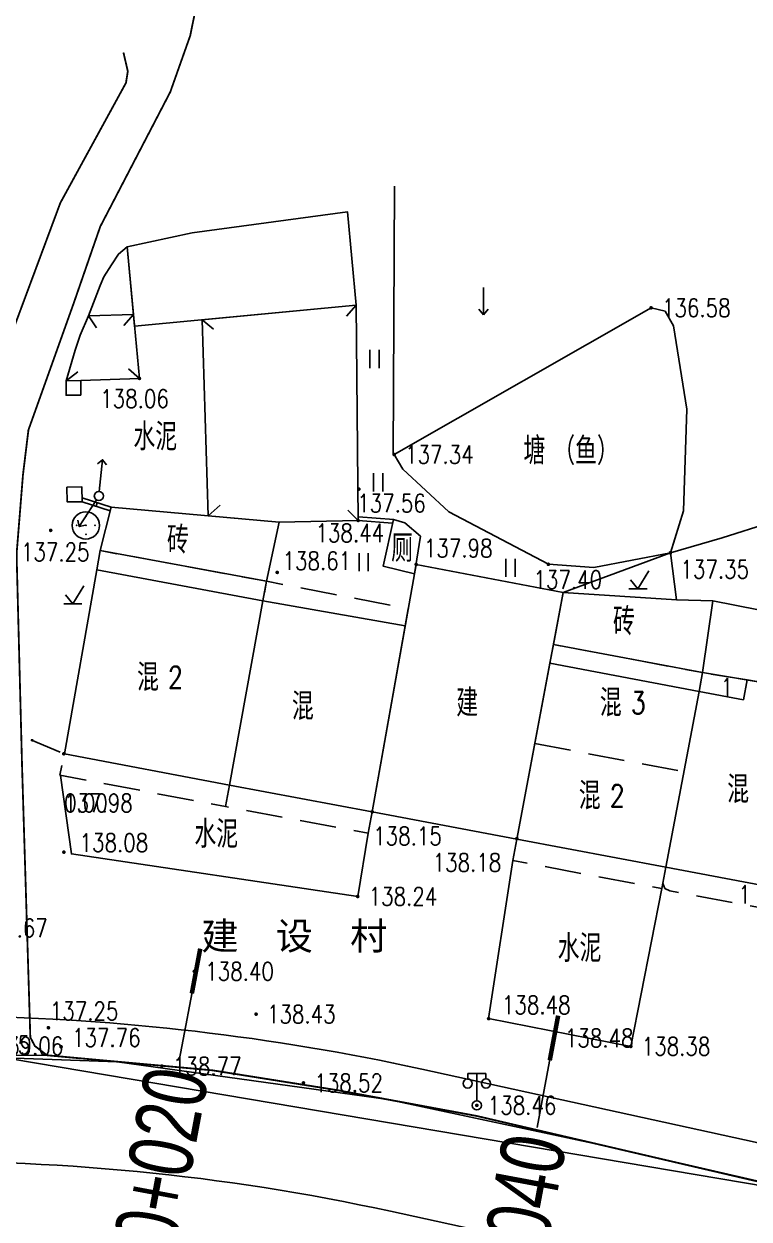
# Model space of a CAD drawing. Extents: x 529262 to 576451, y 2694391 to 2717535.
# Drawn here: x 563917.4 to 563957.3, y 2711435.6 to 2711501.2 of the extents above; entities that cross this region are included whole.
import ezdxf
from ezdxf.enums import TextEntityAlignment as Align
from ezdxf.xclip import XClip

# ---------------------------------------------------------------- set-up
doc = ezdxf.new("R2010")
doc.units = 0
doc.header["$XCLIPFRAME"] = 0
doc.linetypes.add('X2', pattern=[10, 8, -2])
doc.linetypes.add('X5', pattern=[3, 2, -1])
for name, color, linetype in [('DLDW', 8, 'Continuous'), ('DLSS', 4, 'Continuous'), ('DMTZ', 8, 'Continuous'), ('GCD', 8, 'Continuous'), ('GXYZ', 8, 'Continuous'), ('JMD', 8, 'Continuous'), ('PP-COM', 7, 'Continuous'), ('RD-中线', 40, 'Continuous'), ('RD-红线', 7, 'Continuous'), ('ZBTZ', 8, 'Continuous'), ('ZJ', 7, 'Continuous'), ('桩号标注_W17-', 7, 'Continuous')]:
    doc.layers.add(name, color=color, linetype=linetype)
doc.layers.add('SXSS', color=5, linetype='Continuous', lineweight=0)
doc.styles.add('HZ', font='rs.shx', dxfattribs={"width": 0.8, "bigfont": 'hztxt.shx'})
doc.styles.add('SMEDI', font='smsim.shx', dxfattribs={"width": 0.75, "height": 3.5, "bigfont": 'smfs.shx'})
doc.styles.add('等线体', font='simhei.ttf')
doc.linetypes.add('10421', pattern='A,2,[150,AAA.SHX,S=0.5,R=0,X=0,Y=0.5],1e-11', length=2)
doc.linetypes.add('10422', pattern='A,0.75,[150,AAA.SHX,S=0.5,R=0,X=0,Y=0.5],1.5,[177,AAA.SHX,S=1,R=0,X=0,Y=0.4],0.75', length=3)
doc.linetypes.add('1054', pattern='A,0,[154,AAA.SHX,S=1,R=0,X=0,Y=0],-1.4', length=1.4)
doc.linetypes.add('1161', pattern='A,0,[149,AAA.SHX,S=0.15,R=0,X=0,Y=0],-1.6', length=1.6)

# ---------------------------------------------------------------- blocks, each defined once
blk = doc.blocks.new('A$C19FD0107')
at = {"layer": 'RD-中线', "color": 8, "linetype": 'Continuous', "flags": 128}
blk.add_lwpolyline([(-6861.027, 17001.718), (-7060.418, 17045.406, 0.117908), (-7116.226, 17044.265), (-7165.183, 17031.493)], format="xyb", dxfattribs=at)
at = {"layer": 'RD-红线', "color": 8, "linetype": 'Continuous', "flags": 128}
blk.add_lwpolyline([(-6889.092, 17016.057), (-7058.711, 17053.222, 0.098729), (-7108.764, 17054.098, 0.098729)], format="xyb", dxfattribs=at)
blk = doc.blocks.new('gc121')
at = {"color": 8}
for p, q in [((-0.5, -1), (-0.5, 1)), ((0.5, -1), (0.5, 1))]:
    blk.add_line(p, q, dxfattribs=at)
blk = doc.blocks.new('gc123')
at = {"color": 8}
for p, q in [((0, 0), (1.2, 2)), ((-1, 0), (1, 0)), ((0, 0), (-0.8, 1))]:
    blk.add_line(p, q, dxfattribs=at)
blk = doc.blocks.new('GC200')
at = {"linetype": 'Continuous', "const_width": 0.2, "flags": 128}
blk.add_lwpolyline([(-0.1, 0, 1), (0.1, 0, 1)], format="xyb", close=True, dxfattribs=at)
blk = doc.blocks.new('gc170')
at = {"color": 8, "linetype": 'Continuous'}
blk.add_circle((0, 0), 0.5, dxfattribs=at)
blk = doc.blocks.new('gc178')
at = {"color": 8, "linetype": 'Continuous'}
blk.add_circle((0, 0), 1.5, dxfattribs=at)
for p in [(-1, 0), (0, 1), (0, 0), (1, 0), (0, -1)]:
    blk.add_point(p, dxfattribs=at)
blk = doc.blocks.new('gc097')
at = {"color": 8}
for p, q in [((-1, 2.9), (-1, 3.5)), ((-1, 3.5), (1, 3.5)), ((0, 0.5), (0, 3.5)), ((1, 3.5), (1, 2.9))]:
    blk.add_line(p, q, dxfattribs=at)
for centre in [(-1, 2.4), (1, 2.4), (0, 0)]:
    blk.add_circle(centre, 0.5, dxfattribs=at)
blk = doc.blocks.new('gc013c')
at = {"linetype": 'Continuous'}
blk.add_line((0.5, 0), (4, 0), dxfattribs=at)
at = {"linetype": 'Continuous', "const_width": 0.15, "flags": 128}
blk.add_lwpolyline([(3.775, 0, 1), (3.925, 0, 1)], format="xyb", close=True, dxfattribs=at)
blk = doc.blocks.new('gc013b')
at = {"linetype": 'Continuous'}
blk.add_line((0.5, 0), (4, 0), dxfattribs=at)
at = {"linetype": 'Continuous', "flags": 128}
blk.add_lwpolyline([(3.5, 0.5), (4, 0), (3.5, -0.5)], dxfattribs=at)
blk = doc.blocks.new('gc120')
at = {"color": 8}
for p, q in [((0, 0), (0, 3)), ((-0.5, 0.6), (0, 0)), ((0, 0), (0.5, 0.6))]:
    blk.add_line(p, q, dxfattribs=at)

msp = doc.modelspace()

# ---------------------------------------------------------------- linework, layer by layer
at = {"color": 8, "linetype": 'Continuous', "flags": 128}
msp.add_lwpolyline([(563880.523, 2711450.504), (564182.421, 2711399.466)], dxfattribs=at)
at = {"layer": 'DLDW', "linetype": 'Continuous', "lineweight": -2, "elevation": 137.68, "flags": 128}
msp.add_lwpolyline([(563937.728, 2711474.018), (563937.168, 2711471.448), (563938.887, 2711471.039), (563939.218, 2711473.098), (563938.358, 2711473.828)], close=True, dxfattribs=at)
msp.add_lwpolyline([(563937.728, 2711474.018), (563937.168, 2711471.448), (563938.887, 2711471.039), (563939.218, 2711473.098), (563938.358, 2711473.828)], close=True, dxfattribs=at)
at = {"layer": 'DLSS', "linetype": 'Continuous', "lineweight": -2}
msp.add_line((563918.778, 2711446.095), (563918.778, 2711446.095), dxfattribs=at)
msp.add_line((563918.778, 2711446.095), (563918.778, 2711446.095), dxfattribs=at)
at = {"layer": 'DLSS', "linetype": 'Continuous', "lineweight": -2, "const_width": 0.1, "flags": 128}
msp.add_lwpolyline([(563926.965, 2711502.568), (563926.568, 2711500.605), (563925.472, 2711497.51), (563921.628, 2711490.118), (563921.225, 2711488.96), (563920.185, 2711485.955), (563917.681, 2711478.94), (563917.38, 2711476.473), (563917.03, 2711472.12), (563917.332, 2711460.395), (563917.784, 2711445.572), (563918.028, 2711445.095), (563918.698, 2711444.581)], dxfattribs=at)
msp.add_lwpolyline([(563926.965, 2711502.568), (563926.568, 2711500.605), (563925.472, 2711497.51), (563921.628, 2711490.118), (563921.225, 2711488.96), (563920.185, 2711485.955), (563917.681, 2711478.94), (563917.38, 2711476.473), (563917.03, 2711472.12), (563917.332, 2711460.395), (563917.784, 2711445.572), (563918.028, 2711445.095), (563918.698, 2711444.581)], dxfattribs=at)
at = {"layer": 'DLSS', "linetype": 'X2', "lineweight": -2, "const_width": 0.1, "elevation": 138.28, "flags": 128}
msp.add_lwpolyline([(563922.898, 2711499.678), (563923.139, 2711498.647), (563923.039, 2711498.011), (563919.433, 2711491.414), (563915.063, 2711479.664), (563914.73, 2711478.406), (563914.283, 2711476.126)], dxfattribs=at)
msp.add_lwpolyline([(563922.898, 2711499.678), (563923.139, 2711498.647), (563923.039, 2711498.011), (563919.433, 2711491.414), (563915.063, 2711479.664), (563914.73, 2711478.406), (563914.283, 2711476.126)], dxfattribs=at)
at = {"layer": 'DLSS', "linetype": 'Continuous', "const_width": 0.1, "flags": 128}
msp.add_lwpolyline([(563979.999, 2711432.587), (563973.41, 2711433.991), (563942.294, 2711441.248), (563934.606, 2711442.67), (563927.791, 2711443.753), (563918.698, 2711444.581)], dxfattribs=at)
msp.add_lwpolyline([(563979.999, 2711432.587), (563973.41, 2711433.991), (563942.294, 2711441.248), (563934.606, 2711442.67), (563927.791, 2711443.753), (563918.698, 2711444.581)], dxfattribs=at)
at = {"layer": 'DMTZ', "linetype": '10421', "lineweight": -2, "flags": 128}
msp.add_lwpolyline([(563937.788, 2711492.328), (563937.718, 2711477.588)], dxfattribs=at)
msp.add_lwpolyline([(563937.788, 2711492.328), (563937.718, 2711477.588)], dxfattribs=at)
at = {"layer": 'DMTZ', "linetype": '10422', "lineweight": -2, "elevation": 136.89, "flags": 128}
msp.add_lwpolyline([(563952.938, 2711472.188), (563955.779, 2711473.02), (563958.448, 2711473.848), (563963.403, 2711476.192), (563969.028, 2711481.308)], dxfattribs=at)
msp.add_lwpolyline([(563952.938, 2711472.188), (563955.779, 2711473.02), (563958.448, 2711473.848), (563963.403, 2711476.192), (563969.028, 2711481.308)], dxfattribs=at)
at = {"layer": 'JMD', "linetype": 'Continuous', "lineweight": -2}
for p, q in [((563935.688, 2711485.788), (563935.151, 2711485.194)), ((563935.688, 2711485.788), (563935.151, 2711485.194)), ((563920.971, 2711485.205), (563921.422, 2711484.545)), ((563920.971, 2711485.205), (563921.422, 2711484.545)), ((563923.446, 2711485.285), (563922.917, 2711484.685)), ((563923.446, 2711485.285), (563922.917, 2711484.685)), ((563927.227, 2711484.996), (563927.838, 2711484.47)), ((563927.227, 2711484.996), (563927.838, 2711484.47)), ((563919.75, 2711481.645), (563920.391, 2711482.123)), ((563919.75, 2711481.645), (563920.391, 2711482.123)), ((563923.775, 2711481.771), (563923.173, 2711482.299)), ((563923.775, 2711481.771), (563923.173, 2711482.299)), ((563921.459, 2711474.943), (563921.396, 2711474.747)), ((563921.459, 2711474.943), (563921.396, 2711474.747)), ((563927.555, 2711474.218), (563928.216, 2711474.797)), ((563927.555, 2711474.218), (563928.216, 2711474.797)), ((563935.788, 2711473.968), (563935.215, 2711474.526)), ((563935.788, 2711473.968), (563935.215, 2711474.526))]:
    msp.add_line(p, q, dxfattribs=at)
at = {"layer": 'JMD', "linetype": 'Continuous', "lineweight": -2, "flags": 128}
for points in [[(563923.098, 2711489.008), (563923.098, 2711489.008), (563926.678, 2711489.778), (563935.208, 2711490.918), (563935.688, 2711485.788), (563923.506, 2711484.648)], [(563923.098, 2711489.008), (563923.098, 2711489.008), (563926.678, 2711489.778), (563935.208, 2711490.918), (563935.688, 2711485.788), (563923.506, 2711484.648)], [(563923.446, 2711485.285), (563923.098, 2711489.008), (563922.624, 2711488.599), (563922.234, 2711488.018), (563921.818, 2711487.347), (563921.621, 2711486.875), (563920.971, 2711485.205)], [(563923.446, 2711485.285), (563923.098, 2711489.008), (563922.624, 2711488.599), (563922.234, 2711488.018), (563921.818, 2711487.347), (563921.621, 2711486.875), (563920.971, 2711485.205)], [(563935.688, 2711485.788), (563935.788, 2711473.968), (563931.451, 2711473.863), (563927.555, 2711474.218), (563927.227, 2711484.996)], [(563935.688, 2711485.788), (563935.788, 2711473.968), (563931.451, 2711473.863), (563927.555, 2711474.218), (563927.227, 2711484.996)], [(563923.446, 2711485.285), (563920.971, 2711485.205), (563920.52, 2711484.152), (563920.255, 2711483.314), (563919.75, 2711481.645), (563920.55, 2711481.647), (563923.775, 2711481.771)], [(563923.446, 2711485.285), (563920.971, 2711485.205), (563920.52, 2711484.152), (563920.255, 2711483.314), (563919.75, 2711481.645), (563920.55, 2711481.647), (563923.775, 2711481.771)], [(563919.75, 2711481.645), (563919.752, 2711480.848), (563920.552, 2711480.85), (563920.55, 2711481.647)], [(563919.75, 2711481.645), (563919.752, 2711480.848), (563920.552, 2711480.85), (563920.55, 2711481.647)], [(563919.793, 2711475.789), (563919.808, 2711474.981), (563920.629, 2711474.996), (563920.614, 2711475.804)], [(563919.793, 2711475.789), (563919.808, 2711474.981), (563920.629, 2711474.996), (563920.614, 2711475.804)], [(563930.754, 2711470.621), (563931.451, 2711473.863), (563922.216, 2711474.705), (563921.629, 2711472.308)], [(563930.754, 2711470.621), (563931.451, 2711473.863), (563922.216, 2711474.705), (563921.629, 2711472.308)], [(563946.521, 2711467.15), (563947.059, 2711470.007), (563953.278, 2711469.598), (563955.278, 2711469.548), (563954.709, 2711465.607)], [(563946.521, 2711467.15), (563947.059, 2711470.007), (563953.278, 2711469.598), (563955.278, 2711469.548), (563954.709, 2711465.607)], [(563928.732, 2711459.43), (563936.563, 2711457.956), (563938.377, 2711468.169), (563930.558, 2711469.558)], [(563928.732, 2711459.43), (563936.563, 2711457.956), (563938.377, 2711468.169), (563930.558, 2711469.558)], [(563952.696, 2711454.917), (563944.507, 2711456.459), (563946.327, 2711466.119), (563954.515, 2711464.577)], [(563952.696, 2711454.917), (563944.507, 2711456.459), (563946.327, 2711466.119), (563954.515, 2711464.577)], [(563960.54, 2711453.439), (563952.696, 2711454.917), (563954.515, 2711464.577), (563956.947, 2711464.119), (563957.15, 2711465.2), (563959.479, 2711464.81), (563959.297, 2711463.726), (563962.178, 2711463.244)], [(563960.54, 2711453.439), (563952.696, 2711454.917), (563954.515, 2711464.577), (563956.947, 2711464.119), (563957.15, 2711465.2), (563959.479, 2711464.81), (563959.297, 2711463.726), (563962.178, 2711463.244)]]:
    msp.add_lwpolyline(points, close=True, dxfattribs=at)
for points in [[(563920.625, 2711475.206), (563922.216, 2711474.705)], [(563920.625, 2711475.206), (563922.216, 2711474.705)], [(563920.629, 2711474.996), (563922.164, 2711474.497)], [(563920.629, 2711474.996), (563922.164, 2711474.497)]]:
    msp.add_lwpolyline(points, dxfattribs=at)
at = {"layer": 'JMD', "linetype": 'Continuous', "lineweight": -2, "elevation": 137.68, "flags": 128}
for points in [[(563935.788, 2711473.968), (563937.685, 2711473.822)], [(563935.788, 2711473.968), (563937.685, 2711473.822)], [(563935.803, 2711474.167), (563937.748, 2711474.018)], [(563935.803, 2711474.167), (563937.748, 2711474.018)]]:
    msp.add_lwpolyline(points, dxfattribs=at)
at = {"layer": 'JMD', "linetype": 'X5', "lineweight": -2, "flags": 128}
for points in [[(563921.433, 2711471.245), (563921.433, 2711471.245), (563921.629, 2711472.308), (563930.754, 2711470.621), (563930.558, 2711469.558)], [(563921.433, 2711471.245), (563921.433, 2711471.245), (563921.629, 2711472.308), (563930.754, 2711470.621), (563930.558, 2711469.558)], [(563930.558, 2711469.558), (563930.754, 2711470.621), (563938.546, 2711469.117), (563938.377, 2711468.169)], [(563930.558, 2711469.558), (563930.754, 2711470.621), (563938.546, 2711469.117), (563938.377, 2711468.169)], [(563954.515, 2711464.577), (563954.515, 2711464.577), (563954.709, 2711465.607), (563946.521, 2711467.15), (563946.327, 2711466.119)], [(563954.515, 2711464.577), (563954.515, 2711464.577), (563954.709, 2711465.607), (563946.521, 2711467.15), (563946.327, 2711466.119)], [(563957.15, 2711465.2), (563954.709, 2711465.607), (563954.515, 2711464.577)], [(563957.15, 2711465.2), (563954.709, 2711465.607), (563954.515, 2711464.577)], [(563945.495, 2711461.707), (563953.684, 2711460.165)], [(563945.495, 2711461.707), (563953.684, 2711460.165)], [(563928.732, 2711459.43), (563928.51, 2711458.251), (563919.412, 2711459.965), (563919.623, 2711461.146)], [(563928.732, 2711459.43), (563928.51, 2711458.251), (563919.412, 2711459.965), (563919.623, 2711461.146)], [(563936.563, 2711457.956), (563936.563, 2711457.956), (563936.34, 2711456.776), (563928.51, 2711458.251), (563928.732, 2711459.43)], [(563936.563, 2711457.956), (563936.563, 2711457.956), (563936.34, 2711456.776), (563928.51, 2711458.251), (563928.732, 2711459.43)], [(563944.507, 2711456.459), (563944.507, 2711456.459), (563944.285, 2711455.28), (563952.474, 2711453.738), (563952.696, 2711454.917)], [(563944.507, 2711456.459), (563944.507, 2711456.459), (563944.285, 2711455.28), (563952.474, 2711453.738), (563952.696, 2711454.917)], [(563952.696, 2711454.917), (563952.696, 2711454.917), (563952.529, 2711454.029), (563952.631, 2711453.736), (563952.903, 2711453.622), (563960.073, 2711452.285), (563960.275, 2711452.236), (563960.371, 2711452.431), (563960.54, 2711453.439)], [(563952.696, 2711454.917), (563952.696, 2711454.917), (563952.529, 2711454.029), (563952.631, 2711453.736), (563952.903, 2711453.622), (563960.073, 2711452.285), (563960.275, 2711452.236), (563960.371, 2711452.431), (563960.54, 2711453.439)]]:
    msp.add_lwpolyline(points, dxfattribs=at)
at = {"layer": 'JMD', "linetype": 'Continuous', "flags": 128}
for points in [[(563919.661, 2711461.139), (563928.732, 2711459.43), (563930.558, 2711469.558), (563921.433, 2711471.245)], [(563919.661, 2711461.139), (563928.732, 2711459.43), (563930.558, 2711469.558), (563921.433, 2711471.245)], [(563944.507, 2711456.459), (563936.563, 2711457.956), (563938.978, 2711471.548), (563947.059, 2711470.007)], [(563944.507, 2711456.459), (563936.563, 2711457.956), (563938.978, 2711471.548), (563947.059, 2711470.007)]]:
    msp.add_lwpolyline(points, close=True, dxfattribs=at)
at = {"layer": 'JMD', "linetype": 'Continuous', "lineweight": -2, "elevation": 137.99, "flags": 128}
msp.add_lwpolyline([(563955.278, 2711469.548), (563954.709, 2711465.607), (563962.359, 2711464.329), (563962.978, 2711468.035)], close=True, dxfattribs=at)
msp.add_lwpolyline([(563955.278, 2711469.548), (563954.709, 2711465.607), (563962.359, 2711464.329), (563962.978, 2711468.035)], close=True, dxfattribs=at)
at = {"layer": 'PP-COM', "elevation": 138.16}
msp.add_lwpolyline([(564096.578, 2711407.378), (564074.413, 2711412.382), (564057.15, 2711416.153), (563989.692, 2711430.522), (563977.364, 2711433.148), (563949.43, 2711439.584), (563937.447, 2711442.144), (563922.56, 2711444.229), (563911.299, 2711444.622), (563898.273, 2711444.579)], dxfattribs=at)
at = {"layer": 'SXSS', "color": 8, "linetype": '1054', "lineweight": -2, "elevation": 137.35, "flags": 128}
msp.add_lwpolyline([(563937.768, 2711477.588), (563951.878, 2711485.648)], dxfattribs=at)
msp.add_lwpolyline([(563937.768, 2711477.588), (563951.878, 2711485.648)], dxfattribs=at)
at = {"layer": 'SXSS', "color": 8, "linetype": '10421', "lineweight": -2, "flags": 128}
msp.add_lwpolyline([(563952.938, 2711472.188), (563953.663, 2711474.502), (563953.846, 2711480.081), (563953.118, 2711484.66), (563952.649, 2711485.464), (563951.878, 2711485.648)], dxfattribs=at)
msp.add_lwpolyline([(563952.938, 2711472.188), (563953.663, 2711474.502), (563953.846, 2711480.081), (563953.118, 2711484.66), (563952.649, 2711485.464), (563951.878, 2711485.648)], dxfattribs=at)
at = {"layer": 'SXSS', "color": 8, "linetype": '10422', "lineweight": -2, "flags": 128}
msp.add_lwpolyline([(563937.768, 2711477.588), (563938.25, 2711476.776), (563940.768, 2711474.434), (563946.238, 2711471.558), (563948.732, 2711471.39), (563952.938, 2711472.188)], dxfattribs=at)
msp.add_lwpolyline([(563937.768, 2711477.588), (563938.25, 2711476.776), (563940.768, 2711474.434), (563946.238, 2711471.558), (563948.732, 2711471.39), (563952.938, 2711472.188)], dxfattribs=at)
at = {"layer": 'ZBTZ', "linetype": '1161', "lineweight": -2, "elevation": 137.86, "flags": 128}
msp.add_lwpolyline([(563953.278, 2711469.598), (563952.938, 2711472.188), (563947.059, 2711470.007)], dxfattribs=at)
msp.add_lwpolyline([(563953.278, 2711469.598), (563952.938, 2711472.188), (563947.059, 2711470.007)], dxfattribs=at)
at = {"layer": 'ZBTZ', "linetype": '1161', "lineweight": -2, "flags": 128}
for points in [[(563936.34, 2711456.776), (563935.765, 2711453.306), (563920.038, 2711455.644), (563919.439, 2711459.96)], [(563936.34, 2711456.776), (563935.765, 2711453.306), (563920.038, 2711455.644), (563919.439, 2711459.96)], [(563952.474, 2711453.738), (563950.766, 2711445.067), (563942.956, 2711446.594), (563944.285, 2711455.28)], [(563952.474, 2711453.738), (563950.766, 2711445.067), (563942.956, 2711446.594), (563944.285, 2711455.28)]]:
    msp.add_lwpolyline(points, dxfattribs=at)
at = {"layer": 'ZBTZ', "linetype": '1161', "flags": 128}
msp.add_lwpolyline([(563914.602, 2711444.575), (563918.698, 2711444.581)], dxfattribs=at)
msp.add_lwpolyline([(563914.602, 2711444.575), (563918.698, 2711444.581)], dxfattribs=at)
at = {"layer": '桩号标注_W17-'}
for p, q in [((563926.886, 2711449.208), (563925.967, 2711444.293)), ((563946.545, 2711445.531), (563945.626, 2711440.616))]:
    msp.add_line(p, q, dxfattribs=at)
at = {"layer": '桩号标注_W17-', "const_width": 0.25}
for points in [[(563927.116, 2711450.437), (563926.656, 2711447.979)], [(563946.775, 2711446.759), (563946.315, 2711444.302)]]:
    msp.add_lwpolyline(points, dxfattribs=at)

# ---------------------------------------------------------------- block references
at = {"layer": 'DLDW', "linetype": 'Continuous', "lineweight": -2, "xscale": 0.5, "yscale": 0.5}
for name, p in [('gc178', (563920.836, 2711473.695)), ('gc178', (563920.836, 2711473.695)), ('gc097', (563942.309, 2711441.829, 138.463)), ('gc097', (563942.309, 2711441.829, 138.463))]:
    msp.add_blockref(name, p, dxfattribs=at)
at = {"layer": 'GCD', "linetype": 'Continuous'}
ref = msp.add_blockref('GC200', (563951.878, 2711485.648, 136.58), dxfattribs=dict(at, xscale=0.5, yscale=0.5, zscale=0.5))
ref.add_attrib('height', '136.58', dxfattribs={"linetype": 'Continuous', "height": 1, "style": 'HZ', "width": 0.8}).set_placement((563952.478, 2711485.648, 136.58), align=Align.MIDDLE_LEFT)
ref = msp.add_blockref('GC200', (563951.878, 2711485.648, 136.58), dxfattribs=dict(at, xscale=0.5, yscale=0.5, zscale=0.5))
ref.add_attrib('height', '136.58', dxfattribs={"linetype": 'Continuous', "height": 1, "style": 'HZ', "width": 0.8}).set_placement((563952.478, 2711485.648, 136.58), align=Align.MIDDLE_LEFT)
ref = msp.add_blockref('GC200', (563923.775, 2711481.771, 138.06), dxfattribs=dict(at, xscale=0.5, yscale=0.5, zscale=0.5))
ref.add_attrib('height', '138.06', dxfattribs={"linetype": 'Continuous', "height": 1, "style": 'HZ', "width": 0.8}).set_placement((563921.621, 2711480.652, 138.06), align=Align.MIDDLE_LEFT)
ref = msp.add_blockref('GC200', (563923.775, 2711481.771, 138.06), dxfattribs=dict(at, xscale=0.5, yscale=0.5, zscale=0.5))
ref.add_attrib('height', '138.06', dxfattribs={"linetype": 'Continuous', "height": 1, "style": 'HZ', "width": 0.8}).set_placement((563921.621, 2711480.652, 138.06), align=Align.MIDDLE_LEFT)
at = {"layer": 'GCD', "linetype": 'Continuous', "lineweight": -2}
ref = msp.add_blockref('GC200', (563937.768, 2711477.588, 137.34), dxfattribs=dict(at, xscale=0.5, yscale=0.5, zscale=0.5))
ref.add_attrib('height', '137.34', dxfattribs={"linetype": 'Continuous', "height": 1, "style": 'HZ', "width": 0.8}).set_placement((563938.368, 2711477.588, 137.34), align=Align.MIDDLE_LEFT)
ref = msp.add_blockref('GC200', (563937.768, 2711477.588, 137.34), dxfattribs=dict(at, xscale=0.5, yscale=0.5, zscale=0.5))
ref.add_attrib('height', '137.34', dxfattribs={"linetype": 'Continuous', "lineweight": -2, "height": 1, "style": 'HZ', "width": 0.8}).set_placement((563938.368, 2711477.588, 137.34), align=Align.MIDDLE_LEFT)
at = {"layer": 'GCD', "linetype": 'Continuous'}
ref = msp.add_blockref('GC200', (563935.828, 2711475.688, 137.56), dxfattribs=dict(at, xscale=0.5, yscale=0.5, zscale=0.5))
ref.add_attrib('height', '137.56', dxfattribs={"linetype": 'Continuous', "height": 1, "style": 'HZ', "width": 0.8}).set_placement((563935.736, 2711474.914, 137.56), align=Align.MIDDLE_LEFT)
ref = msp.add_blockref('GC200', (563935.828, 2711475.688, 137.56), dxfattribs=dict(at, xscale=0.5, yscale=0.5, zscale=0.5))
ref.add_attrib('height', '137.56', dxfattribs={"linetype": 'Continuous', "height": 1, "style": 'HZ', "width": 0.8}).set_placement((563935.736, 2711474.914, 137.56), align=Align.MIDDLE_LEFT)
ref = msp.add_blockref('GC200', (563935.788, 2711473.968, 138.44), dxfattribs=dict(at, xscale=0.5, yscale=0.5, zscale=0.5))
ref.add_attrib('height', '138.44', dxfattribs={"linetype": 'Continuous', "height": 1, "style": 'HZ', "width": 0.8}).set_placement((563933.447, 2711473.282, 138.44), align=Align.MIDDLE_LEFT)
ref = msp.add_blockref('GC200', (563935.788, 2711473.968, 138.44), dxfattribs=dict(at, xscale=0.5, yscale=0.5, zscale=0.5))
ref.add_attrib('height', '138.44', dxfattribs={"linetype": 'Continuous', "height": 1, "style": 'HZ', "width": 0.8}).set_placement((563933.447, 2711473.282, 138.44), align=Align.MIDDLE_LEFT)
at = {"layer": 'GCD', "linetype": 'Continuous', "lineweight": -2}
ref = msp.add_blockref('GC200', (563918.903, 2711473.421, 137.252), dxfattribs=dict(at, xscale=0.5, yscale=0.5, zscale=0.5))
ref.add_attrib('height', '137.25', dxfattribs={"linetype": 'Continuous', "height": 1, "style": 'HZ', "width": 0.8}).set_placement((563917.268, 2711472.232, 137.252), align=Align.MIDDLE_LEFT)
ref = msp.add_blockref('GC200', (563918.903, 2711473.421, 137.252), dxfattribs=dict(at, xscale=0.5, yscale=0.5, zscale=0.5))
ref.add_attrib('height', '137.25', dxfattribs={"linetype": 'Continuous', "lineweight": -2, "height": 1, "style": 'HZ', "width": 0.8}).set_placement((563917.268, 2711472.232, 137.252), align=Align.MIDDLE_LEFT)
ref = msp.add_blockref('GC200', (563938.978, 2711471.548, 137.98), dxfattribs=dict(at, xscale=0.5, yscale=0.5, zscale=0.5))
ref.add_attrib('height', '137.98', dxfattribs={"linetype": 'Continuous', "height": 1, "style": 'HZ', "width": 0.8}).set_placement((563939.401, 2711472.44, 137.98), align=Align.MIDDLE_LEFT)
ref = msp.add_blockref('GC200', (563938.978, 2711471.548, 137.98), dxfattribs=dict(at, xscale=0.5, yscale=0.5, zscale=0.5))
ref.add_attrib('height', '137.98', dxfattribs={"linetype": 'Continuous', "lineweight": -2, "height": 1, "style": 'HZ', "width": 0.8}).set_placement((563939.401, 2711472.44, 137.98), align=Align.MIDDLE_LEFT)
ref = msp.add_blockref('GC200', (563931.344, 2711471.113, 138.61), dxfattribs=dict(at, xscale=0.5, yscale=0.5, zscale=0.5))
ref.add_attrib('height', '138.61', dxfattribs={"linetype": 'Continuous', "height": 1, "style": 'HZ', "width": 0.8}).set_placement((563931.636, 2711471.746, 138.61), align=Align.MIDDLE_LEFT)
ref = msp.add_blockref('GC200', (563931.344, 2711471.113, 138.61), dxfattribs=dict(at, xscale=0.5, yscale=0.5, zscale=0.5))
ref.add_attrib('height', '138.61', dxfattribs={"linetype": 'Continuous', "lineweight": -2, "height": 1, "style": 'HZ', "width": 0.8}).set_placement((563931.636, 2711471.746, 138.61), align=Align.MIDDLE_LEFT)
ref = msp.add_blockref('GC200', (563952.938, 2711472.188, 137.35), dxfattribs=dict(at, xscale=0.5, yscale=0.5, zscale=0.5))
ref.add_attrib('height', '137.35', dxfattribs={"linetype": 'Continuous', "height": 1, "style": 'HZ', "width": 0.8}).set_placement((563953.492, 2711471.283, 137.35), align=Align.MIDDLE_LEFT)
ref = msp.add_blockref('GC200', (563952.938, 2711472.188, 137.35), dxfattribs=dict(at, xscale=0.5, yscale=0.5, zscale=0.5))
ref.add_attrib('height', '137.35', dxfattribs={"linetype": 'Continuous', "lineweight": -2, "height": 1, "style": 'HZ', "width": 0.8}).set_placement((563953.492, 2711471.283, 137.35), align=Align.MIDDLE_LEFT)
ref = msp.add_blockref('GC200', (563946.238, 2711471.558, 137.4), dxfattribs=dict(at, xscale=0.5, yscale=0.5, zscale=0.5))
ref.add_attrib('height', '137.40', dxfattribs={"linetype": 'Continuous', "height": 1, "style": 'HZ', "width": 0.8}).set_placement((563945.42, 2711470.714, 137.4), align=Align.MIDDLE_LEFT)
ref = msp.add_blockref('GC200', (563946.238, 2711471.558, 137.4), dxfattribs=dict(at, xscale=0.5, yscale=0.5, zscale=0.5))
ref.add_attrib('height', '137.40', dxfattribs={"linetype": 'Continuous', "lineweight": -2, "height": 1, "style": 'HZ', "width": 0.8}).set_placement((563945.42, 2711470.714, 137.4), align=Align.MIDDLE_LEFT)
ref = msp.add_blockref('GC200', (563919.623, 2711461.146), dxfattribs=dict(at, xscale=0.5, yscale=0.5, zscale=0.5))
ref.add_attrib('height', '0.00', dxfattribs={"linetype": 'Continuous', "height": 1, "style": 'HZ', "width": 0.8}).set_placement((563919.638, 2711458.44), align=Align.MIDDLE_LEFT)
ref = msp.add_blockref('GC200', (563919.623, 2711461.146), dxfattribs=dict(at, xscale=0.5, yscale=0.5, zscale=0.5))
ref.add_attrib('height', '137.98', dxfattribs={"linetype": 'Continuous', "lineweight": -2, "height": 1, "style": 'HZ', "width": 0.8}).set_placement((563919.638, 2711458.44), align=Align.MIDDLE_LEFT)
at = {"layer": 'GCD', "linetype": 'Continuous'}
ref = msp.add_blockref('GC200', (563936.563, 2711457.956, 138.15), dxfattribs=dict(at, xscale=0.5, yscale=0.5, zscale=0.5))
ref.add_attrib('height', '138.15', dxfattribs={"linetype": 'Continuous', "height": 1, "style": 'HZ', "width": 0.8}).set_placement((563936.615, 2711456.63, 138.15), align=Align.MIDDLE_LEFT)
ref = msp.add_blockref('GC200', (563936.563, 2711457.956, 138.15), dxfattribs=dict(at, xscale=0.5, yscale=0.5, zscale=0.5))
ref.add_attrib('height', '138.15', dxfattribs={"linetype": 'Continuous', "height": 1, "style": 'HZ', "width": 0.8}).set_placement((563936.615, 2711456.63, 138.15), align=Align.MIDDLE_LEFT)
at = {"layer": 'GCD', "linetype": 'Continuous', "lineweight": -2}
ref = msp.add_blockref('GC200', (563919.628, 2711455.742, 138.08), dxfattribs=dict(at, xscale=0.5, yscale=0.5, zscale=0.5))
ref.add_attrib('height', '138.08', dxfattribs={"linetype": 'Continuous', "height": 1, "style": 'HZ', "width": 0.8}).set_placement((563920.488, 2711456.264, 138.08), align=Align.MIDDLE_LEFT)
ref = msp.add_blockref('GC200', (563919.628, 2711455.742, 138.08), dxfattribs=dict(at, xscale=0.5, yscale=0.5, zscale=0.5))
ref.add_attrib('height', '138.08', dxfattribs={"linetype": 'Continuous', "lineweight": -2, "height": 1, "style": 'HZ', "width": 0.8}).set_placement((563920.488, 2711456.264, 138.08), align=Align.MIDDLE_LEFT)
ref = msp.add_blockref('GC200', (563944.513, 2711456.489, 138.182), dxfattribs=dict(at, xscale=0.5, yscale=0.5, zscale=0.5))
ref.add_attrib('height', '138.18', dxfattribs={"linetype": 'Continuous', "height": 1, "style": 'HZ', "width": 0.8}).set_placement((563939.879, 2711455.169, 138.182), align=Align.MIDDLE_LEFT)
ref = msp.add_blockref('GC200', (563944.513, 2711456.489, 138.182), dxfattribs=dict(at, xscale=0.5, yscale=0.5, zscale=0.5))
ref.add_attrib('height', '138.18', dxfattribs={"linetype": 'Continuous', "lineweight": -2, "height": 1, "style": 'HZ', "width": 0.8}).set_placement((563939.879, 2711455.169, 138.182), align=Align.MIDDLE_LEFT)
at = {"layer": 'GCD', "linetype": 'Continuous'}
ref = msp.add_blockref('GC200', (563935.765, 2711453.306, 138.24), dxfattribs=dict(at, xscale=0.5, yscale=0.5, zscale=0.5))
ref.add_attrib('height', '138.24', dxfattribs={"linetype": 'Continuous', "height": 1, "style": 'HZ', "width": 0.8}).set_placement((563936.365, 2711453.306, 138.24), align=Align.MIDDLE_LEFT)
ref = msp.add_blockref('GC200', (563935.765, 2711453.306, 138.24), dxfattribs=dict(at, xscale=0.5, yscale=0.5, zscale=0.5))
ref.add_attrib('height', '138.24', dxfattribs={"linetype": 'Continuous', "height": 1, "style": 'HZ', "width": 0.8}).set_placement((563936.365, 2711453.306, 138.24), align=Align.MIDDLE_LEFT)
ref = msp.add_blockref('GC200', (563914.375, 2711451.575, 138.669), dxfattribs=dict(at, xscale=0.5, yscale=0.5, zscale=0.5))
ref.add_attrib('height', '138.67', dxfattribs={"linetype": 'Continuous', "height": 1, "style": 'HZ', "width": 0.8}).set_placement((563914.975, 2711451.575, 138.669), align=Align.MIDDLE_LEFT)
ref = msp.add_blockref('GC200', (563926.79, 2711449.193, 138.4), dxfattribs=dict(at, xscale=0.5, yscale=0.5, zscale=0.5))
ref.add_attrib('height', '138.40', dxfattribs={"linetype": 'Continuous', "height": 1, "style": 'HZ', "width": 0.8}).set_placement((563927.39, 2711449.193, 138.4), align=Align.MIDDLE_LEFT)
at = {"layer": 'GCD', "linetype": 'Continuous', "lineweight": -2}
ref = msp.add_blockref('GC200', (563942.956, 2711446.594, 138.476), dxfattribs=dict(at, xscale=0.5, yscale=0.5, zscale=0.5))
ref.add_attrib('height', '138.48', dxfattribs={"linetype": 'Continuous', "height": 1, "style": 'HZ', "width": 0.8}).set_placement((563943.685, 2711447.347, 138.476), align=Align.MIDDLE_LEFT)
ref = msp.add_blockref('GC200', (563942.956, 2711446.594, 138.476), dxfattribs=dict(at, xscale=0.5, yscale=0.5, zscale=0.5))
ref.add_attrib('height', '138.48', dxfattribs={"linetype": 'Continuous', "lineweight": -2, "height": 1, "style": 'HZ', "width": 0.8}).set_placement((563943.685, 2711447.347, 138.476), align=Align.MIDDLE_LEFT)
ref = msp.add_blockref('GC200', (563918.778, 2711446.095, 137.247), dxfattribs=dict(at, xscale=0.5, yscale=0.5, zscale=0.5))
ref.add_attrib('height', '137.25', dxfattribs={"linetype": 'Continuous', "height": 1, "style": 'HZ', "width": 0.8}).set_placement((563918.854, 2711447.008, 137.247), align=Align.MIDDLE_LEFT)
ref = msp.add_blockref('GC200', (563918.778, 2711446.095, 137.247), dxfattribs=dict(at, xscale=0.5, yscale=0.5, zscale=0.5))
ref.add_attrib('height', '137.25', dxfattribs={"linetype": 'Continuous', "lineweight": -2, "height": 1, "style": 'HZ', "width": 0.8}).set_placement((563918.854, 2711447.008, 137.247), align=Align.MIDDLE_LEFT)
ref = msp.add_blockref('GC200', (563930.183, 2711446.84, 138.426), dxfattribs=dict(at, xscale=0.5, yscale=0.5, zscale=0.5))
ref.add_attrib('height', '138.43', dxfattribs={"linetype": 'Continuous', "height": 1, "style": 'HZ', "width": 0.8}).set_placement((563930.783, 2711446.84, 138.426), align=Align.MIDDLE_LEFT)
ref = msp.add_blockref('GC200', (563930.183, 2711446.84, 138.426), dxfattribs=dict(at, xscale=0.5, yscale=0.5, zscale=0.5))
ref.add_attrib('height', '138.43', dxfattribs={"linetype": 'Continuous', "lineweight": -2, "height": 1, "style": 'HZ', "width": 0.8}).set_placement((563930.783, 2711446.84, 138.426), align=Align.MIDDLE_LEFT)
at = {"layer": 'GCD', "linetype": 'Continuous'}
ref = msp.add_blockref('GC200', (563913.41, 2711445.148, 138.947), dxfattribs=dict(at, xscale=0.5, yscale=0.5, zscale=0.5))
ref.add_attrib('height', '138.95', dxfattribs={"linetype": 'Continuous', "height": 1, "style": 'HZ', "width": 0.8}).set_placement((563914.01, 2711445.148, 138.947), align=Align.MIDDLE_LEFT)
at = {"layer": 'GCD', "linetype": 'Continuous', "lineweight": -2}
ref = msp.add_blockref('GC200', (563919.474, 2711445.052, 137.763), dxfattribs=dict(at, xscale=0.5, yscale=0.5, zscale=0.5))
ref.add_attrib('height', '137.76', dxfattribs={"linetype": 'Continuous', "height": 1, "style": 'HZ', "width": 0.8}).set_placement((563920.074, 2711445.552, 137.763), align=Align.MIDDLE_LEFT)
ref = msp.add_blockref('GC200', (563919.474, 2711445.052, 137.763), dxfattribs=dict(at, xscale=0.5, yscale=0.5, zscale=0.5))
ref.add_attrib('height', '137.76', dxfattribs={"linetype": 'Continuous', "lineweight": -2, "height": 1, "style": 'HZ', "width": 0.8}).set_placement((563920.074, 2711445.552, 137.763), align=Align.MIDDLE_LEFT)
at = {"layer": 'GCD', "linetype": 'Continuous'}
ref = msp.add_blockref('GC200', (563946.545, 2711445.531, 138.48), dxfattribs=dict(at, xscale=0.5, yscale=0.5, zscale=0.5))
ref.add_attrib('height', '138.48', dxfattribs={"linetype": 'Continuous', "height": 1, "style": 'HZ', "width": 0.8}).set_placement((563947.145, 2711445.531, 138.48), align=Align.MIDDLE_LEFT)
ref = msp.add_blockref('GC200', (563915.227, 2711445.093, 139.057), dxfattribs=dict(at, xscale=0.5, yscale=0.5, zscale=0.5))
ref.add_attrib('height', '139.06', dxfattribs={"linetype": 'Continuous', "height": 1, "style": 'HZ', "width": 0.8}).set_placement((563915.827, 2711445.093, 139.057), align=Align.MIDDLE_LEFT)
at = {"layer": 'GCD', "linetype": 'Continuous', "lineweight": -2}
ref = msp.add_blockref('GC200', (563950.766, 2711445.067, 138.383), dxfattribs=dict(at, xscale=0.5, yscale=0.5, zscale=0.5))
ref.add_attrib('height', '138.38', dxfattribs={"linetype": 'Continuous', "height": 1, "style": 'HZ', "width": 0.8}).set_placement((563951.366, 2711445.067, 138.383), align=Align.MIDDLE_LEFT)
ref = msp.add_blockref('GC200', (563950.766, 2711445.067, 138.383), dxfattribs=dict(at, xscale=0.5, yscale=0.5, zscale=0.5))
ref.add_attrib('height', '138.38', dxfattribs={"linetype": 'Continuous', "lineweight": -2, "height": 1, "style": 'HZ', "width": 0.8}).set_placement((563951.366, 2711445.067, 138.383), align=Align.MIDDLE_LEFT)
at = {"layer": 'GCD', "linetype": 'Continuous'}
ref = msp.add_blockref('GC200', (563925.014, 2711443.985, 138.773), dxfattribs=dict(at, xscale=0.5, yscale=0.5, zscale=0.5))
ref.add_attrib('height', '138.77', dxfattribs={"linetype": 'Continuous', "height": 1, "style": 'HZ', "width": 0.8}).set_placement((563925.614, 2711443.985, 138.773), align=Align.MIDDLE_LEFT)
ref = msp.add_blockref('GC200', (563932.784, 2711443.061, 138.519), dxfattribs=dict(at, xscale=0.5, yscale=0.5, zscale=0.5))
ref.add_attrib('height', '138.52', dxfattribs={"linetype": 'Continuous', "height": 1, "style": 'HZ', "width": 0.8}).set_placement((563933.384, 2711443.061, 138.519), align=Align.MIDDLE_LEFT)
at = {"layer": 'GCD', "linetype": 'Continuous', "lineweight": -2}
ref = msp.add_blockref('GC200', (563942.309, 2711441.829, 138.463), dxfattribs=dict(at, xscale=0.5, yscale=0.5, zscale=0.5))
ref.add_attrib('height', '138.46', dxfattribs={"linetype": 'Continuous', "height": 1, "style": 'HZ', "width": 0.8}).set_placement((563942.909, 2711441.829, 138.463), align=Align.MIDDLE_LEFT)
ref = msp.add_blockref('GC200', (563942.309, 2711441.829, 138.463), dxfattribs=dict(at, xscale=0.5, yscale=0.5, zscale=0.5))
ref.add_attrib('height', '138.46', dxfattribs={"linetype": 'Continuous', "lineweight": -2, "height": 1, "style": 'HZ', "width": 0.8}).set_placement((563942.909, 2711441.829, 138.463), align=Align.MIDDLE_LEFT)
at = {"layer": 'GXYZ', "linetype": 'Continuous', "lineweight": -2}
for name, p, xscale, yscale, rotation in [('gc013b', (563921.549, 2711475.313), 0.4999999998612101, 0.4999999998612101, 84.19779184299762), ('gc013b', (563921.549, 2711475.313), 0.4999999998612101, 0.4999999998612101, 84.19779184299762), ('gc013b', (563921.549, 2711475.313), 0.4999999999680667, 0.4999999999680667, 237.2580649876347), ('gc013b', (563921.549, 2711475.313), 0.4999999999680667, 0.4999999999680667, 237.2580649876347), ('gc013c', (563919.661, 2711461.139), 0.4999999999758484, 0.4999999999758484, 157.0016408973026), ('gc013c', (563919.661, 2711461.139), 0.4999999999758484, 0.4999999999758484, 157.0016408973026)]:
    msp.add_blockref(name, p, dxfattribs=dict(at, xscale=xscale, yscale=yscale, rotation=rotation))
at = {"layer": 'GXYZ', "linetype": 'Continuous', "lineweight": -2, "xscale": 0.5, "yscale": 0.5}
msp.add_blockref('gc170', (563921.549, 2711475.313), dxfattribs=at)
msp.add_blockref('gc170', (563921.549, 2711475.313), dxfattribs=at)
at = {"layer": 'PP-COM'}
ref = msp.add_blockref('A$C19FD0107', (570997.993, 2694390.603), dxfattribs=at)
XClip(ref).set_block_clipping_path([(-9366.4383134884, 14428.6043910822), (-3328.4480743363, 17452.7484863754)])
at = {"layer": 'ZBTZ', "linetype": 'Continuous', "xscale": 0.5, "yscale": 0.5}
msp.add_blockref('gc120', (563942.676, 2711485.269), dxfattribs=at)
msp.add_blockref('gc120', (563942.676, 2711485.269), dxfattribs=at)
at = {"layer": 'ZBTZ', "linetype": 'Continuous', "lineweight": -2, "xscale": 0.5, "yscale": 0.5}
for name, p in [('gc121', (563936.687, 2711482.839)), ('gc121', (563936.687, 2711482.839)), ('gc121', (563936.891, 2711476.065)), ('gc121', (563936.891, 2711476.065)), ('gc121', (563936.09, 2711471.671)), ('gc121', (563936.09, 2711471.671)), ('gc121', (563944.156, 2711471.365)), ('gc121', (563944.156, 2711471.365)), ('gc123', (563951.158, 2711470.204)), ('gc123', (563951.158, 2711470.204)), ('gc123', (563920.116, 2711469.38)), ('gc123', (563920.116, 2711469.38))]:
    msp.add_blockref(name, p, dxfattribs=at)

# ---------------------------------------------------------------- texts
at = {"layer": 'DLDW', "linetype": 'Continuous', "lineweight": -2, "style": 'HZ', "width": 0.8}
msp.add_text('厕', height=1.5, dxfattribs=at).set_placement((563938.2, 2711472.473), align=Align.MIDDLE)
msp.add_text('厕', height=1.5, dxfattribs=at).set_placement((563938.2, 2711472.473), align=Align.MIDDLE)
at = {"layer": 'JMD', "linetype": 'Continuous', "lineweight": -2, "style": 'HZ', "width": 0.8}
for s, p in [('砖', (563926.492, 2711472.897)), ('砖', (563926.492, 2711472.897)), ('砖', (563950.986, 2711468.416)), ('砖', (563950.986, 2711468.416)), ('混', (563950.265, 2711463.947)), ('混', (563950.265, 2711463.947)), ('混', (563933.351, 2711463.754)), ('混', (563933.351, 2711463.754)), ('混', (563957.259, 2711459.19)), ('混', (563957.259, 2711459.19)), ('混', (563949.107, 2711458.84)), ('混', (563949.107, 2711458.84))]:
    msp.add_text(s, height=1.5, dxfattribs=at).set_placement(p, align=Align.MIDDLE_RIGHT)
at = {"layer": 'JMD', "linetype": 'Continuous', "style": 'HZ', "width": 0.8}
msp.add_text('混', height=1.5, dxfattribs=at).set_placement((563924.846, 2711465.343), align=Align.MIDDLE_RIGHT)
msp.add_text('混', height=1.5, dxfattribs=at).set_placement((563924.846, 2711465.343), align=Align.MIDDLE_RIGHT)
msp.add_text('2', height=1.2, dxfattribs=at).set_placement((563925.346, 2711465.343), align=Align.MIDDLE_LEFT)
msp.add_text('2', height=1.2, dxfattribs=at).set_placement((563925.346, 2711465.343), align=Align.MIDDLE_LEFT)
msp.add_text('建', height=1.5, dxfattribs=at).set_placement((563941.781, 2711464.018), align=Align.MIDDLE)
msp.add_text('建', height=1.5, dxfattribs=at).set_placement((563941.781, 2711464.018), align=Align.MIDDLE)
at = {"layer": 'JMD', "linetype": 'Continuous', "lineweight": -2, "style": 'HZ', "width": 0.8}
for s, height, p in [('1', 1, (563955.699, 2711464.797)), ('1', 1, (563955.699, 2711464.797)), ('3', 1.2, (563950.765, 2711463.947)), ('3', 1.2, (563950.765, 2711463.947)), ('2', 1.2, (563949.607, 2711458.84)), ('2', 1.2, (563949.607, 2711458.84)), ('1', 1, (563956.668, 2711453.414)), ('1', 1, (563956.668, 2711453.414))]:
    msp.add_text(s, height=height, dxfattribs=at).set_placement(p, align=Align.MIDDLE_LEFT)
at = {"layer": 'SXSS', "color": 8, "linetype": '10421', "lineweight": -2, "style": 'HZ', "width": 0.8}
for s, p in [('塘', (563945.472, 2711477.879)), ('塘', (563945.472, 2711477.879)), ('（鱼）', (563948.305, 2711477.858)), ('（鱼）', (563948.305, 2711477.858))]:
    msp.add_text(s, height=1.5, dxfattribs=at).set_placement(p, align=Align.MIDDLE)
at = {"layer": 'ZJ', "color": 8, "linetype": 'Continuous', "lineweight": -2, "style": 'HZ', "width": 0.8}
for p in [(563924.648, 2711478.64), (563924.648, 2711478.64), (563927.996, 2711456.805), (563927.996, 2711456.805), (563947.95, 2711450.536), (563947.95, 2711450.536)]:
    msp.add_text('水泥', height=1.5, dxfattribs=at).set_placement(p, align=Align.MIDDLE)
at = {"layer": 'ZJ', "color": 8, "linetype": 'Continuous', "style": '等线体'}
msp.add_text('建  设  村', height=1.5, dxfattribs=at).set_placement((563932.285, 2711451.157), align=Align.MIDDLE)
msp.add_text('建  设  村', height=1.5, dxfattribs=at).set_placement((563932.285, 2711451.157), align=Align.MIDDLE)
at = {"layer": '桩号标注_W17-', "style": 'SMEDI', "width": 0.75}
for s, p in [('W17-K0+020', (563925.875, 2711443.802)), ('W17-K0+040', (563945.534, 2711440.125))]:
    msp.add_text(s, height=3.5, rotation=79.40547, dxfattribs=at).set_placement(p, align=Align.MIDDLE_RIGHT)

doc.saveas('drawing.dxf')
